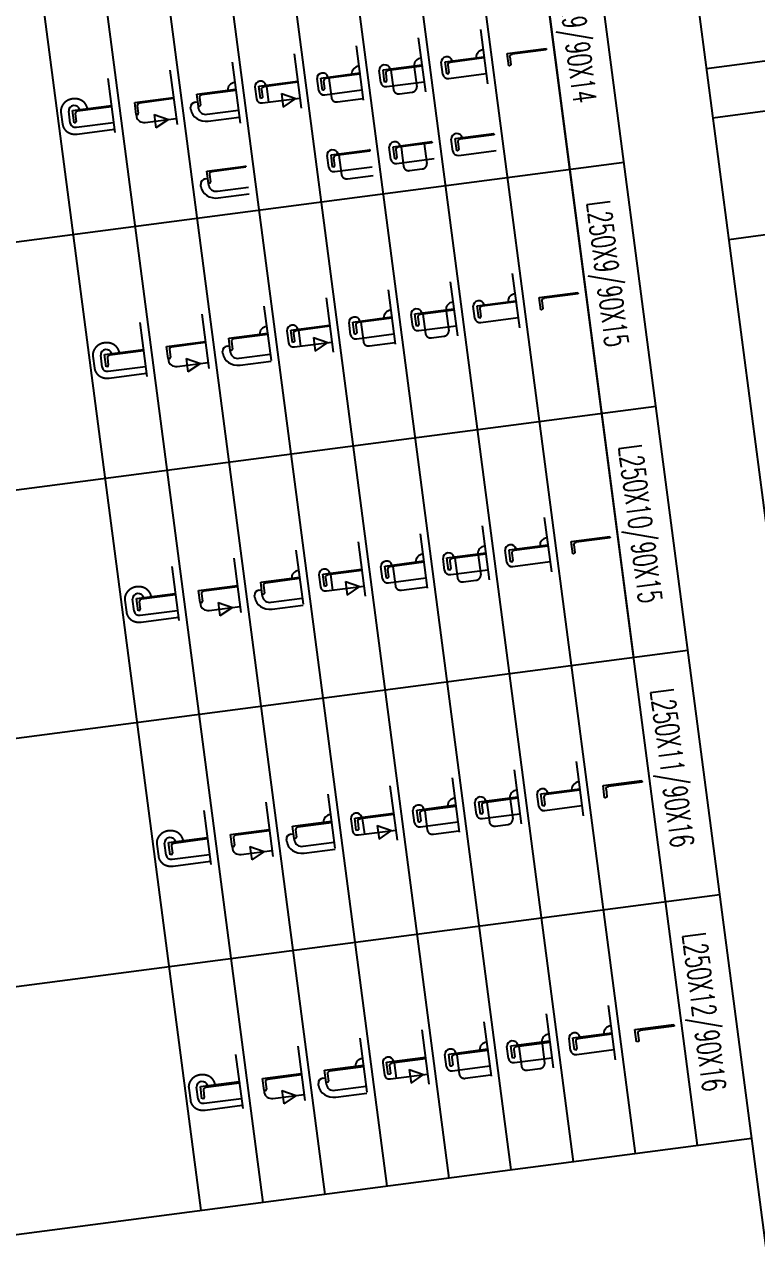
# Model space of a CAD drawing. Header units: millimetres. Extents: x -14906165 to 53546503, y 133836 to 58622790.
# Drawn here: x 41949199 to 42292300, y 41581824 to 42159505 of the extents above; entities that cross this region are included whole.
import ezdxf

# ---------------------------------------------------------------- set-up
doc = ezdxf.new("R2010")
doc.units = ezdxf.units.MM
doc.header["$LTSCALE"] = 100
doc.linetypes.add('DASHED', pattern=[8, 6, -2])
doc.layers.add('L', color=254, linetype='Continuous')
doc.layers.add('Seam', color=40, linetype='Continuous')
doc.styles.add('英文（单）', font='romans.shx', dxfattribs={"width": 0.7})

# ---------------------------------------------------------------- blocks, each defined once
blk = doc.blocks.new('L250X9+90X14')
blk.add_lwpolyline([(90, 244.5), (90, 250), (0, 250), (0, 0), (9, 0), (9, 219, -0.414214), (26, 236), (81.5, 236, 0.414214)], format="xyb", close=True)
blk = doc.blocks.new('L250X9+90X15')
blk.add_lwpolyline([(90, 243.5), (90, 250), (0, 250), (0, 0), (9, 0), (9, 218, -0.414214), (26, 235), (81.5, 235, 0.414214)], format="xyb", close=True)
blk = doc.blocks.new('L250X10+90X15')
blk.add_lwpolyline([(90, 243.5), (90, 250), (0, 250), (0, 0), (10, 0), (10, 218, -0.414214), (27, 235), (81.5, 235, 0.414214)], format="xyb", close=True)
blk = doc.blocks.new('L250X11+90X16')
blk.add_lwpolyline([(90, 242.5), (90, 250), (0, 250), (0, 0), (11, 0), (11, 217, -0.414214), (28, 234), (81.5, 234, 0.414214)], format="xyb", close=True)
blk = doc.blocks.new('L250X12+90X16')
blk.add_lwpolyline([(90, 241.5), (90, 250), (0, 250), (0, 0), (12, 0), (12, 217, -0.414214), (29, 234), (82.5, 234, 0.414214)], format="xyb", close=True)
blk = doc.blocks.new('L250X9+90X14AA3')
for p, q in [((-564986.1, 642812.9), (-564986.1, 643052.9)), ((-564986.1, 642852.9), (-565102.1, 642852.9)), ((-565111.1, 642777.9), (-565021.1, 642777.9))]:
    blk.add_line(p, q)
for centre, start, end in [((-565111.1, 642812.9), 90, 270), ((-565021.1, 642812.9), 270, 0)]:
    blk.add_arc(centre, 35, start, end)
at = {"layer": 'Seam'}
for p, q in [((-565036.1, 642939.9), (-564986.1, 643026.5)), ((-564936.1, 642939.9), (-564986.1, 643026.5)), ((-565036.1, 642939.9), (-564936.1, 642939.9))]:
    blk.add_line(p, q, dxfattribs=at)
at = {"xscale": -1, "rotation": 180}
blk.add_blockref('L250X9+90X14', (-565111.1, 643052.9), dxfattribs=at)
blk = doc.blocks.new('L250X9+90X15AA3')
for p, q in [((-563186.1, 642812.9), (-563186.1, 643052.9)), ((-563186.1, 642852.9), (-563302.1, 642852.9)), ((-563311.1, 642777.9), (-563221.1, 642777.9))]:
    blk.add_line(p, q)
for centre, start, end in [((-563311.1, 642812.9), 90, 270), ((-563221.1, 642812.9), 270, 0)]:
    blk.add_arc(centre, 35, start, end)
at = {"layer": 'Seam'}
for p, q in [((-563236.1, 642939.9), (-563186.1, 643026.5)), ((-563136.1, 642939.9), (-563186.1, 643026.5)), ((-563236.1, 642939.9), (-563136.1, 642939.9))]:
    blk.add_line(p, q, dxfattribs=at)
at = {"xscale": -1, "rotation": 180}
blk.add_blockref('L250X9+90X15', (-563311.1, 643052.9), dxfattribs=at)
blk = doc.blocks.new('L250X10+90X15AA3')
for p, q in [((-561386.1, 642812.9), (-561386.1, 643052.9)), ((-561386.1, 642852.9), (-561501.1, 642852.9)), ((-561511.1, 642777.9), (-561421.1, 642777.9))]:
    blk.add_line(p, q)
for centre, start, end in [((-561511.1, 642812.9), 90, 270), ((-561421.1, 642812.9), 270, 0)]:
    blk.add_arc(centre, 35, start, end)
at = {"layer": 'Seam'}
for p, q in [((-561436.1, 642939.9), (-561386.1, 643026.5)), ((-561336.1, 642939.9), (-561386.1, 643026.5)), ((-561436.1, 642939.9), (-561336.1, 642939.9))]:
    blk.add_line(p, q, dxfattribs=at)
at = {"xscale": -1, "rotation": 180}
blk.add_blockref('L250X10+90X15', (-561511.1, 643052.9), dxfattribs=at)
blk = doc.blocks.new('L250X11+90X16AA3')
for p, q in [((-559586.1, 642812.9), (-559586.1, 643052.9)), ((-559586.1, 642852.9), (-559700.1, 642852.9)), ((-559711.1, 642777.9), (-559621.1, 642777.9))]:
    blk.add_line(p, q)
for centre, start, end in [((-559711.1, 642812.9), 90, 270), ((-559621.1, 642812.9), 270, 0)]:
    blk.add_arc(centre, 35, start, end)
at = {"layer": 'Seam'}
for p, q in [((-559636.1, 642939.9), (-559586.1, 643026.5)), ((-559536.1, 642939.9), (-559586.1, 643026.5)), ((-559636.1, 642939.9), (-559536.1, 642939.9))]:
    blk.add_line(p, q, dxfattribs=at)
at = {"xscale": -1, "rotation": 180}
blk.add_blockref('L250X11+90X16', (-559711.1, 643052.9), dxfattribs=at)
blk = doc.blocks.new('L250X12+90X16AA3')
for p, q in [((-557786.1, 642812.9), (-557786.1, 643052.9)), ((-557786.1, 642852.9), (-557899.1, 642852.9)), ((-557911.1, 642777.9), (-557821.1, 642777.9))]:
    blk.add_line(p, q)
for centre, start, end in [((-557911.1, 642812.9), 90, 270), ((-557821.1, 642812.9), 270, 0)]:
    blk.add_arc(centre, 35, start, end)
at = {"layer": 'Seam'}
for p, q in [((-557836.1, 642939.9), (-557786.1, 643026.5)), ((-557736.1, 642939.9), (-557786.1, 643026.5)), ((-557836.1, 642939.9), (-557736.1, 642939.9))]:
    blk.add_line(p, q, dxfattribs=at)
at = {"xscale": -1, "rotation": 180}
blk.add_blockref('L250X12+90X16', (-557911.1, 643052.9), dxfattribs=at)
blk = doc.blocks.new('*U898')
for p, q in [((125, -240), (125, 0)), ((90, -275), (0, -275))]:
    blk.add_line(p, q)
for centre, radius, start, end in [((0, 0), 50, 180, 270), ((0, -240), 35, 90, 270), ((90, -240), 35, 270, 0)]:
    blk.add_arc(centre, radius, start, end)
at = {"layer": 'L'}
for p, q in [((0, -250), (0, 0)), ((0, 0), (9, 0)), ((9, 0), (9, -219)), ((26, -236), (81.5, -236)), ((90, -250), (0, -250)), ((90, -244.5), (90, -250))]:
    blk.add_line(p, q, dxfattribs=at)
for centre, radius, start, end in [((26, -219), 17, 180, 270), ((81.5, -244.5), 8.5, 360, 90)]:
    blk.add_arc(centre, radius, start, end, dxfattribs=at)
blk = doc.blocks.new('*U899')
for p, q in [((125, -240), (125, 0)), ((9, -50), (154, -50)), ((9, -200), (154, -200)), ((90, -275), (0, -275))]:
    blk.add_line(p, q)
at = {"linetype": 'DASHED'}
blk.add_line((189, -165), (189, -85), dxfattribs=at)
for centre, radius, start, end in [((0, 0), 50, 180, 270), ((0, -240), 35, 90, 270), ((90, -240), 35, 270, 0)]:
    blk.add_arc(centre, radius, start, end)
for centre, start, end in [((154, -85), 0, 90), ((154, -165), 270, 360)]:
    blk.add_arc(centre, 35, start, end, dxfattribs=at)
at = {"layer": 'L'}
for p, q in [((0, -250), (0, 0)), ((0, 0), (9, 0)), ((9, 0), (9, -219)), ((26, -236), (81.5, -236)), ((90, -250), (0, -250)), ((90, -244.5), (90, -250))]:
    blk.add_line(p, q, dxfattribs=at)
for centre, radius, start, end in [((26, -219), 17, 180, 270), ((81.5, -244.5), 8.5, 360, 90)]:
    blk.add_arc(centre, radius, start, end, dxfattribs=at)
blk = doc.blocks.new('*U900')
for p, q in [((125, -240), (125, 0)), ((9, -200), (154, -200)), ((90, -275), (0, -275))]:
    blk.add_line(p, q)
at = {"linetype": 'DASHED'}
blk.add_line((189, -165), (189, 0), dxfattribs=at)
for centre, radius, start, end in [((0, 0), 50, 180, 270), ((0, -240), 35, 90, 270), ((90, -240), 35, 270, 0)]:
    blk.add_arc(centre, radius, start, end)
blk.add_arc((154, -165), 35, 270, 360, dxfattribs=at)
at = {"layer": 'L'}
for p, q in [((0, -250), (0, 0)), ((0, 0), (9, 0)), ((9, 0), (9, -219)), ((26, -236), (81.5, -236)), ((90, -250), (0, -250)), ((90, -244.5), (90, -250))]:
    blk.add_line(p, q, dxfattribs=at)
for centre, radius, start, end in [((26, -219), 17, 180, 270), ((81.5, -244.5), 8.5, 360, 90)]:
    blk.add_arc(centre, radius, start, end, dxfattribs=at)
blk = doc.blocks.new('*U901')
for p, q in [((155, -200), (155, 0)), ((205, -200), (205, 0)), ((55, -265), (55, -250)), ((105, -250), (90, -250)), ((105, -300), (90, -300))]:
    blk.add_line(p, q)
for centre, radius, start, end in [((0, 0), 50, 180, 270), ((105, -200), 50, 270, 0), ((105, -200), 100, 270, 0), ((90, -265), 35, 180, 270)]:
    blk.add_arc(centre, radius, start, end)
at = {"layer": 'L'}
for p, q in [((0, -250), (0, 0)), ((0, 0), (9, 0)), ((9, 0), (9, -219)), ((26, -236), (81.5, -236)), ((90, -250), (0, -250)), ((90, -244.5), (90, -250))]:
    blk.add_line(p, q, dxfattribs=at)
for centre, radius, start, end in [((26, -219), 17, 180, 270), ((81.5, -244.5), 8.5, 360, 90)]:
    blk.add_arc(centre, radius, start, end, dxfattribs=at)
blk = doc.blocks.new('*U902')
for p, q in [((155, -200), (155, 0)), ((90, -250), (105, -250))]:
    blk.add_line(p, q)
blk.add_arc((105, -200), 50, 270, 0)
at = {"layer": 'L'}
for p, q in [((0, -250), (0, 0)), ((0, 0), (9, 0)), ((9, 0), (9, -219)), ((26, -236), (81.5, -236)), ((90, -250), (0, -250)), ((90, -244.5), (90, -250))]:
    blk.add_line(p, q, dxfattribs=at)
for centre, radius, start, end in [((26, -219), 17, 180, 270), ((81.5, -244.5), 8.5, 360, 90)]:
    blk.add_arc(centre, radius, start, end, dxfattribs=at)
at = {"layer": 'Seam'}
for p, q in [((105, -136.6), (155, -50)), ((155, -50), (205, -136.6)), ((105, -136.6), (205, -136.6))]:
    blk.add_line(p, q, dxfattribs=at)
blk = doc.blocks.new('*U903')
for p, q in [((125, -240), (125, 0)), ((90, -275), (0, -275))]:
    blk.add_line(p, q)
for centre, radius, start, end in [((0, 0), 50, 180, 270), ((0, -240), 35, 90, 270), ((90, -240), 35, 270, 0)]:
    blk.add_arc(centre, radius, start, end)
at = {"layer": 'L'}
for p, q in [((0, -250), (0, 0)), ((0, 0), (9, 0)), ((9, 0), (9, -218)), ((26, -235), (81.5, -235)), ((90, -250), (0, -250)), ((90, -243.5), (90, -250))]:
    blk.add_line(p, q, dxfattribs=at)
for centre, radius, start, end in [((26, -218), 17, 180, 270), ((81.5, -243.5), 8.5, 360, 90)]:
    blk.add_arc(centre, radius, start, end, dxfattribs=at)
blk = doc.blocks.new('*U904')
for p, q in [((125, -240), (125, 0)), ((9, -50), (154, -50)), ((9, -200), (154, -200)), ((90, -275), (0, -275))]:
    blk.add_line(p, q)
at = {"linetype": 'DASHED'}
blk.add_line((189, -165), (189, -85), dxfattribs=at)
for centre, radius, start, end in [((0, 0), 50, 180, 270), ((0, -240), 35, 90, 270), ((90, -240), 35, 270, 0)]:
    blk.add_arc(centre, radius, start, end)
for centre, start, end in [((154, -85), 0, 90), ((154, -165), 270, 360)]:
    blk.add_arc(centre, 35, start, end, dxfattribs=at)
at = {"layer": 'L'}
for p, q in [((0, -250), (0, 0)), ((0, 0), (9, 0)), ((9, 0), (9, -218)), ((26, -235), (81.5, -235)), ((90, -250), (0, -250)), ((90, -243.5), (90, -250))]:
    blk.add_line(p, q, dxfattribs=at)
for centre, radius, start, end in [((26, -218), 17, 180, 270), ((81.5, -243.5), 8.5, 360, 90)]:
    blk.add_arc(centre, radius, start, end, dxfattribs=at)
blk = doc.blocks.new('*U905')
for p, q in [((125, -240), (125, 0)), ((9, -200), (154, -200)), ((90, -275), (0, -275))]:
    blk.add_line(p, q)
at = {"linetype": 'DASHED'}
blk.add_line((189, -165), (189, 0), dxfattribs=at)
for centre, radius, start, end in [((0, 0), 50, 180, 270), ((0, -240), 35, 90, 270), ((90, -240), 35, 270, 0)]:
    blk.add_arc(centre, radius, start, end)
blk.add_arc((154, -165), 35, 270, 360, dxfattribs=at)
at = {"layer": 'L'}
for p, q in [((0, -250), (0, 0)), ((0, 0), (9, 0)), ((9, 0), (9, -218)), ((26, -235), (81.5, -235)), ((90, -250), (0, -250)), ((90, -243.5), (90, -250))]:
    blk.add_line(p, q, dxfattribs=at)
for centre, radius, start, end in [((26, -218), 17, 180, 270), ((81.5, -243.5), 8.5, 360, 90)]:
    blk.add_arc(centre, radius, start, end, dxfattribs=at)
blk = doc.blocks.new('*U906')
for p, q in [((155, -200), (155, 0)), ((205, -200), (205, 0)), ((55, -265), (55, -250)), ((105, -250), (90, -250)), ((105, -300), (90, -300))]:
    blk.add_line(p, q)
for centre, radius, start, end in [((0, 0), 50, 180, 270), ((105, -200), 50, 270, 0), ((105, -200), 100, 270, 0), ((90, -265), 35, 180, 270)]:
    blk.add_arc(centre, radius, start, end)
at = {"layer": 'L'}
for p, q in [((0, -250), (0, 0)), ((0, 0), (9, 0)), ((9, 0), (9, -218)), ((26, -235), (81.5, -235)), ((90, -250), (0, -250)), ((90, -243.5), (90, -250))]:
    blk.add_line(p, q, dxfattribs=at)
for centre, radius, start, end in [((26, -218), 17, 180, 270), ((81.5, -243.5), 8.5, 360, 90)]:
    blk.add_arc(centre, radius, start, end, dxfattribs=at)
blk = doc.blocks.new('*U907')
for p, q in [((155, -200), (155, 0)), ((90, -250), (105, -250))]:
    blk.add_line(p, q)
blk.add_arc((105, -200), 50, 270, 0)
at = {"layer": 'L'}
for p, q in [((0, -250), (0, 0)), ((9, 0), (9, -218)), ((26, -235), (81.5, -235)), ((90, -250), (0, -250)), ((90, -243.5), (90, -250))]:
    blk.add_line(p, q, dxfattribs=at)
for centre, radius, start, end in [((26, -218), 17, 180, 270), ((81.5, -243.5), 8.5, 360, 90)]:
    blk.add_arc(centre, radius, start, end, dxfattribs=at)
at = {"layer": 'Seam'}
for p, q in [((105, -136.6), (155, -50)), ((155, -50), (205, -136.6)), ((105, -136.6), (205, -136.6))]:
    blk.add_line(p, q, dxfattribs=at)
blk = doc.blocks.new('*U908')
for p, q in [((125, -240), (125, 0)), ((90, -275), (0, -275))]:
    blk.add_line(p, q)
for centre, radius, start, end in [((0, 0), 50, 180, 270), ((0, -240), 35, 90, 270), ((90, -240), 35, 270, 0)]:
    blk.add_arc(centre, radius, start, end)
at = {"layer": 'L'}
for p, q in [((0, -250), (0, 0)), ((0, 0), (10, 0)), ((10, 0), (10, -218)), ((27, -235), (81.5, -235)), ((90, -250), (0, -250)), ((90, -243.5), (90, -250))]:
    blk.add_line(p, q, dxfattribs=at)
for centre, radius, start, end in [((27, -218), 17, 180, 270), ((81.5, -243.5), 8.5, 360, 90)]:
    blk.add_arc(centre, radius, start, end, dxfattribs=at)
blk = doc.blocks.new('*U909')
for p, q in [((125, -240), (125, 0)), ((10, -50), (155, -50)), ((10, -200), (155, -200)), ((90, -275), (0, -275))]:
    blk.add_line(p, q)
at = {"linetype": 'DASHED'}
blk.add_line((190, -165), (190, -85), dxfattribs=at)
for centre, radius, start, end in [((0, 0), 50, 180, 270), ((0, -240), 35, 90, 270), ((90, -240), 35, 270, 0)]:
    blk.add_arc(centre, radius, start, end)
for centre, start, end in [((155, -85), 0, 90), ((155, -165), 270, 360)]:
    blk.add_arc(centre, 35, start, end, dxfattribs=at)
at = {"layer": 'L'}
for p, q in [((0, -250), (0, 0)), ((0, 0), (10, 0)), ((10, 0), (10, -218)), ((27, -235), (81.5, -235)), ((90, -250), (0, -250)), ((90, -243.5), (90, -250))]:
    blk.add_line(p, q, dxfattribs=at)
for centre, radius, start, end in [((27, -218), 17, 180, 270), ((81.5, -243.5), 8.5, 360, 90)]:
    blk.add_arc(centre, radius, start, end, dxfattribs=at)
blk = doc.blocks.new('*U910')
for p, q in [((125, -240), (125, 0)), ((10, -200), (155, -200)), ((90, -275), (0, -275))]:
    blk.add_line(p, q)
at = {"linetype": 'DASHED'}
blk.add_line((190, -165), (190, 0), dxfattribs=at)
for centre, radius, start, end in [((0, 0), 50, 180, 270), ((0, -240), 35, 90, 270), ((90, -240), 35, 270, 0)]:
    blk.add_arc(centre, radius, start, end)
blk.add_arc((155, -165), 35, 270, 360, dxfattribs=at)
at = {"layer": 'L'}
for p, q in [((0, -250), (0, 0)), ((0, 0), (10, 0)), ((10, 0), (10, -218)), ((27, -235), (81.5, -235)), ((90, -250), (0, -250)), ((90, -243.5), (90, -250))]:
    blk.add_line(p, q, dxfattribs=at)
for centre, radius, start, end in [((27, -218), 17, 180, 270), ((81.5, -243.5), 8.5, 360, 90)]:
    blk.add_arc(centre, radius, start, end, dxfattribs=at)
blk = doc.blocks.new('*U911')
for p, q in [((155, -200), (155, 0)), ((205, -200), (205, 0)), ((55, -265), (55, -250)), ((105, -250), (90, -250)), ((105, -300), (90, -300))]:
    blk.add_line(p, q)
for centre, radius, start, end in [((0, 0), 50, 180, 270), ((105, -200), 50, 270, 0), ((105, -200), 100, 270, 0), ((90, -265), 35, 180, 270)]:
    blk.add_arc(centre, radius, start, end)
at = {"layer": 'L'}
for p, q in [((0, -250), (0, 0)), ((0, 0), (10, 0)), ((10, 0), (10, -218)), ((27, -235), (81.5, -235)), ((90, -250), (0, -250)), ((90, -243.5), (90, -250))]:
    blk.add_line(p, q, dxfattribs=at)
for centre, radius, start, end in [((27, -218), 17, 180, 270), ((81.5, -243.5), 8.5, 360, 90)]:
    blk.add_arc(centre, radius, start, end, dxfattribs=at)
blk = doc.blocks.new('*U912')
for p, q in [((155, -200), (155, 0)), ((90, -250), (105, -250))]:
    blk.add_line(p, q)
blk.add_arc((105, -200), 50, 270, 0)
at = {"layer": 'L'}
for p, q in [((0, -250), (0, 0)), ((0, 0), (10, 0)), ((10, 0), (10, -218)), ((27, -235), (81.5, -235)), ((90, -250), (0, -250)), ((90, -243.5), (90, -250))]:
    blk.add_line(p, q, dxfattribs=at)
for centre, radius, start, end in [((27, -218), 17, 180, 270), ((81.5, -243.5), 8.5, 360, 90)]:
    blk.add_arc(centre, radius, start, end, dxfattribs=at)
at = {"layer": 'Seam'}
for p, q in [((105, -136.6), (155, -50)), ((155, -50), (205, -136.6)), ((105, -136.6), (205, -136.6))]:
    blk.add_line(p, q, dxfattribs=at)
blk = doc.blocks.new('*U396')
for p, q in [((125, -240), (125, 0)), ((90, -275), (0, -275))]:
    blk.add_line(p, q)
for centre, radius, start, end in [((0, 0), 50, 180, 270), ((0, -240), 35, 90, 270), ((90, -240), 35, 270, 0)]:
    blk.add_arc(centre, radius, start, end)
at = {"layer": 'L'}
for p, q in [((0, -250), (0, 0)), ((0, 0), (11, 0)), ((11, 0), (11, -217)), ((28, -234), (81.5, -234)), ((90, -250), (0, -250)), ((90, -242.5), (90, -250))]:
    blk.add_line(p, q, dxfattribs=at)
for centre, radius, start, end in [((28, -217), 17, 180, 270), ((81.5, -242.5), 8.5, 360, 90)]:
    blk.add_arc(centre, radius, start, end, dxfattribs=at)
blk = doc.blocks.new('*U395')
for p, q in [((125, -240), (125, 0)), ((11, -50), (156, -50)), ((11, -200), (156, -200)), ((90, -275), (0, -275))]:
    blk.add_line(p, q)
at = {"linetype": 'DASHED'}
blk.add_line((191, -165), (191, -85), dxfattribs=at)
for centre, radius, start, end in [((0, 0), 50, 180, 270), ((0, -240), 35, 90, 270), ((90, -240), 35, 270, 0)]:
    blk.add_arc(centre, radius, start, end)
for centre, start, end in [((156, -85), 0, 90), ((156, -165), 270, 0)]:
    blk.add_arc(centre, 35, start, end, dxfattribs=at)
at = {"layer": 'L'}
for p, q in [((0, -250), (0, 0)), ((0, 0), (11, 0)), ((11, 0), (11, -217)), ((28, -234), (81.5, -234)), ((90, -250), (0, -250)), ((90, -242.5), (90, -250))]:
    blk.add_line(p, q, dxfattribs=at)
for centre, radius, start, end in [((28, -217), 17, 180, 270), ((81.5, -242.5), 8.5, 360, 90)]:
    blk.add_arc(centre, radius, start, end, dxfattribs=at)
blk = doc.blocks.new('*U394')
for p, q in [((125, -240), (125, 0)), ((11, -200), (156, -200)), ((90, -275), (0, -275))]:
    blk.add_line(p, q)
at = {"linetype": 'DASHED'}
blk.add_line((191, -165), (191, 0), dxfattribs=at)
for centre, radius, start, end in [((0, 0), 50, 180, 270), ((0, -240), 35, 90, 270), ((90, -240), 35, 270, 0)]:
    blk.add_arc(centre, radius, start, end)
blk.add_arc((156, -165), 35, 270, 0, dxfattribs=at)
at = {"layer": 'L'}
for p, q in [((0, -250), (0, 0)), ((0, 0), (11, 0)), ((11, 0), (11, -217)), ((28, -234), (81.5, -234)), ((90, -250), (0, -250)), ((90, -242.5), (90, -250))]:
    blk.add_line(p, q, dxfattribs=at)
for centre, radius, start, end in [((28, -217), 17, 180, 270), ((81.5, -242.5), 8.5, 360, 90)]:
    blk.add_arc(centre, radius, start, end, dxfattribs=at)
blk = doc.blocks.new('*U392')
for p, q in [((155, -200), (155, 0)), ((205, -200), (205, 0)), ((55, -265), (55, -250)), ((105, -250), (90, -250)), ((105, -300), (90, -300))]:
    blk.add_line(p, q)
for centre, radius, start, end in [((0, 0), 50, 180, 270), ((105, -200), 50, 270, 0), ((105, -200), 100, 270, 0), ((90, -265), 35, 180, 270)]:
    blk.add_arc(centre, radius, start, end)
at = {"layer": 'L'}
for p, q in [((0, -250), (0, 0)), ((0, 0), (11, 0)), ((11, 0), (11, -217)), ((28, -234), (81.5, -234)), ((90, -250), (0, -250)), ((90, -242.5), (90, -250))]:
    blk.add_line(p, q, dxfattribs=at)
for centre, radius, start, end in [((28, -217), 17, 180, 270), ((81.5, -242.5), 8.5, 360, 90)]:
    blk.add_arc(centre, radius, start, end, dxfattribs=at)
blk = doc.blocks.new('*U393')
for p, q in [((155, -200), (155, 0)), ((90, -250), (105, -250))]:
    blk.add_line(p, q)
blk.add_arc((105, -200), 50, 270, 0)
at = {"layer": 'L'}
for p, q in [((0, -250), (0, 0)), ((0, 0), (11, 0)), ((11, 0), (11, -217)), ((28, -234), (81.5, -234)), ((90, -250), (0, -250)), ((90, -242.5), (90, -250))]:
    blk.add_line(p, q, dxfattribs=at)
for centre, radius, start, end in [((28, -217), 17, 180, 270), ((81.5, -242.5), 8.5, 360, 90)]:
    blk.add_arc(centre, radius, start, end, dxfattribs=at)
at = {"layer": 'Seam'}
for p, q in [((105, -136.6), (155, -50)), ((155, -50), (205, -136.6)), ((105, -136.6), (205, -136.6))]:
    blk.add_line(p, q, dxfattribs=at)
blk = doc.blocks.new('*U402')
for p, q in [((125, -240), (125, 0)), ((90, -275), (0, -275))]:
    blk.add_line(p, q)
for centre, radius, start, end in [((0, 0), 50, 180, 270), ((0, -240), 35, 90, 270), ((90, -240), 35, 270, 0)]:
    blk.add_arc(centre, radius, start, end)
at = {"layer": 'L'}
for p, q in [((0, -250), (0, 0)), ((0, 0), (12, 0)), ((12, 0), (12, -217)), ((29, -234), (82.5, -234)), ((90, -250), (0, -250)), ((90, -241.5), (90, -250))]:
    blk.add_line(p, q, dxfattribs=at)
for centre, radius, start, end in [((29, -217), 17, 180, 270), ((82.5, -241.5), 7.5, 360, 90)]:
    blk.add_arc(centre, radius, start, end, dxfattribs=at)
blk = doc.blocks.new('*U401')
for p, q in [((125, -240), (125, 0)), ((12, -50), (157, -50)), ((12, -200), (157, -200)), ((90, -275), (0, -275))]:
    blk.add_line(p, q)
at = {"linetype": 'DASHED'}
blk.add_line((192, -165), (192, -85), dxfattribs=at)
for centre, radius, start, end in [((0, 0), 50, 180, 270), ((0, -240), 35, 90, 270), ((90, -240), 35, 270, 0)]:
    blk.add_arc(centre, radius, start, end)
for centre, start, end in [((157, -85), 0, 90), ((157, -165), 270, 0)]:
    blk.add_arc(centre, 35, start, end, dxfattribs=at)
at = {"layer": 'L'}
for p, q in [((0, -250), (0, 0)), ((0, 0), (12, 0)), ((12, 0), (12, -217)), ((29, -234), (82.5, -234)), ((90, -250), (0, -250)), ((90, -241.5), (90, -250))]:
    blk.add_line(p, q, dxfattribs=at)
for centre, radius, start, end in [((29, -217), 17, 180, 270), ((82.5, -241.5), 7.5, 360, 90)]:
    blk.add_arc(centre, radius, start, end, dxfattribs=at)
blk = doc.blocks.new('*U400')
for p, q in [((125, -240), (125, 0)), ((12, -200), (157, -200)), ((90, -275), (0, -275))]:
    blk.add_line(p, q)
at = {"linetype": 'DASHED'}
blk.add_line((192, -165), (192, 0), dxfattribs=at)
for centre, radius, start, end in [((0, 0), 50, 180, 270), ((0, -240), 35, 90, 270), ((90, -240), 35, 270, 0)]:
    blk.add_arc(centre, radius, start, end)
blk.add_arc((157, -165), 35, 270, 0, dxfattribs=at)
at = {"layer": 'L'}
for p, q in [((0, -250), (0, 0)), ((0, 0), (12, 0)), ((12, 0), (12, -217)), ((29, -234), (82.5, -234)), ((90, -250), (0, -250)), ((90, -241.5), (90, -250))]:
    blk.add_line(p, q, dxfattribs=at)
for centre, radius, start, end in [((29, -217), 17, 180, 270), ((82.5, -241.5), 7.5, 360, 90)]:
    blk.add_arc(centre, radius, start, end, dxfattribs=at)
blk = doc.blocks.new('*U398')
for p, q in [((155, -200), (155, 0)), ((205, -200), (205, 0)), ((55, -265), (55, -250)), ((105, -250), (90, -250)), ((105, -300), (90, -300))]:
    blk.add_line(p, q)
for centre, radius, start, end in [((0, 0), 50, 180, 270), ((105, -200), 50, 270, 0), ((105, -200), 100, 270, 0), ((90, -265), 35, 180, 270)]:
    blk.add_arc(centre, radius, start, end)
at = {"layer": 'L'}
for p, q in [((0, -250), (0, 0)), ((0, 0), (12, 0)), ((12, 0), (12, -217)), ((29, -234), (82.5, -234)), ((90, -250), (0, -250)), ((90, -241.5), (90, -250))]:
    blk.add_line(p, q, dxfattribs=at)
for centre, radius, start, end in [((29, -217), 17, 180, 270), ((82.5, -241.5), 7.5, 360, 90)]:
    blk.add_arc(centre, radius, start, end, dxfattribs=at)
blk = doc.blocks.new('*U399')
for p, q in [((155, -200), (155, 0)), ((90, -250), (105, -250))]:
    blk.add_line(p, q)
blk.add_arc((105, -200), 50, 270, 0)
at = {"layer": 'L'}
for p, q in [((0, -250), (0, 0)), ((0, 0), (12, 0)), ((12, 0), (12, -217)), ((29, -234), (82.5, -234)), ((90, -250), (0, -250)), ((90, -241.5), (90, -250))]:
    blk.add_line(p, q, dxfattribs=at)
for centre, radius, start, end in [((29, -217), 17, 180, 270), ((82.5, -241.5), 7.5, 360, 90)]:
    blk.add_arc(centre, radius, start, end, dxfattribs=at)
at = {"layer": 'Seam'}
for p, q in [((105, -136.4), (155, -49.8)), ((155, -49.8), (205, -136.4)), ((105, -136.4), (205, -136.4))]:
    blk.add_line(p, q, dxfattribs=at)
blk = doc.blocks.new('*U934')
for p, q in [((125, -240), (125, 0)), ((90, -275), (0, -275))]:
    blk.add_line(p, q)
at = {"linetype": 'DASHED'}
for p, q in [((175, -240), (175, 0)), ((0, -325), (90, -325))]:
    blk.add_line(p, q, dxfattribs=at)
for centre, start, end in [((0, -240), 90, 270), ((90, -240), 270, 0)]:
    blk.add_arc(centre, 85, start, end, dxfattribs=at)
for centre, start, end in [((0, -240), 90, 270), ((90, -240), 270, 0)]:
    blk.add_arc(centre, 35, start, end)
at = {"layer": 'L'}
for p, q in [((0, -250), (0, 0)), ((0, 0), (9, 0)), ((9, 0), (9, -219)), ((26, -236), (81.5, -236)), ((90, -250), (0, -250)), ((90, -244.5), (90, -250))]:
    blk.add_line(p, q, dxfattribs=at)
for centre, radius, start, end in [((26, -219), 17, 180, 270), ((81.5, -244.5), 8.5, 360, 90)]:
    blk.add_arc(centre, radius, start, end, dxfattribs=at)
blk = doc.blocks.new('*U935')
for p, q in [((125, -240), (125, 0)), ((90, -275), (0, -275))]:
    blk.add_line(p, q)
at = {"linetype": 'DASHED'}
for p, q in [((175, -240), (175, 0)), ((0, -325), (90, -325))]:
    blk.add_line(p, q, dxfattribs=at)
for centre, start, end in [((0, -240), 90, 270), ((90, -240), 270, 0)]:
    blk.add_arc(centre, 85, start, end, dxfattribs=at)
for centre, start, end in [((0, -240), 90, 270), ((90, -240), 270, 0)]:
    blk.add_arc(centre, 35, start, end)
at = {"layer": 'L'}
for p, q in [((0, -250), (0, 0)), ((0, 0), (9, 0)), ((9, 0), (9, -218)), ((26, -235), (81.5, -235)), ((90, -250), (0, -250)), ((90, -243.5), (90, -250))]:
    blk.add_line(p, q, dxfattribs=at)
for centre, radius, start, end in [((26, -218), 17, 180, 270), ((81.5, -243.5), 8.5, 360, 90)]:
    blk.add_arc(centre, radius, start, end, dxfattribs=at)
blk = doc.blocks.new('*U936')
for p, q in [((125, -240), (125, 0)), ((90, -275), (0, -275))]:
    blk.add_line(p, q)
at = {"linetype": 'DASHED'}
for p, q in [((175, -240), (175, 0)), ((0, -325), (90, -325))]:
    blk.add_line(p, q, dxfattribs=at)
for centre, start, end in [((0, -240), 90, 270), ((90, -240), 270, 0)]:
    blk.add_arc(centre, 85, start, end, dxfattribs=at)
for centre, start, end in [((0, -240), 90, 270), ((90, -240), 270, 0)]:
    blk.add_arc(centre, 35, start, end)
at = {"layer": 'L'}
for p, q in [((0, -250), (0, 0)), ((0, 0), (10, 0)), ((10, 0), (10, -218)), ((27, -235), (81.5, -235)), ((90, -250), (0, -250)), ((90, -243.5), (90, -250))]:
    blk.add_line(p, q, dxfattribs=at)
for centre, radius, start, end in [((27, -218), 17, 180, 270), ((81.5, -243.5), 8.5, 360, 90)]:
    blk.add_arc(centre, radius, start, end, dxfattribs=at)
blk = doc.blocks.new('*U587')
for p, q in [((125, -240), (125, 0)), ((90, -275), (0, -275))]:
    blk.add_line(p, q)
at = {"linetype": 'DASHED'}
for p, q in [((175, -240), (175, 0)), ((0, -325), (90, -325))]:
    blk.add_line(p, q, dxfattribs=at)
for centre, start, end in [((0, -240), 90, 270), ((90, -240), 270, 0)]:
    blk.add_arc(centre, 85, start, end, dxfattribs=at)
for centre, start, end in [((0, -240), 90, 270), ((90, -240), 270, 0)]:
    blk.add_arc(centre, 35, start, end)
at = {"layer": 'L'}
for p, q in [((0, -250), (0, 0)), ((0, 0), (11, 0)), ((11, 0), (11, -217)), ((28, -234), (81.5, -234)), ((90, -250), (0, -250)), ((90, -242.5), (90, -250))]:
    blk.add_line(p, q, dxfattribs=at)
for centre, radius, start, end in [((28, -217), 17, 180, 270), ((81.5, -242.5), 8.5, 360, 90)]:
    blk.add_arc(centre, radius, start, end, dxfattribs=at)
blk = doc.blocks.new('*U588')
for p, q in [((125, -240), (125, 0)), ((90, -275), (0, -275))]:
    blk.add_line(p, q)
at = {"linetype": 'DASHED'}
for p, q in [((175, -240), (175, 0)), ((0, -325), (90, -325))]:
    blk.add_line(p, q, dxfattribs=at)
for centre, start, end in [((0, -240), 90, 270), ((90, -240), 270, 0)]:
    blk.add_arc(centre, 85, start, end, dxfattribs=at)
for centre, start, end in [((0, -240), 90, 270), ((90, -240), 270, 0)]:
    blk.add_arc(centre, 35, start, end)
at = {"layer": 'L'}
for p, q in [((0, -250), (0, 0)), ((0, 0), (12, 0)), ((12, 0), (12, -217)), ((29, -234), (82.5, -234)), ((90, -250), (0, -250)), ((90, -241.5), (90, -250))]:
    blk.add_line(p, q, dxfattribs=at)
for centre, radius, start, end in [((29, -217), 17, 180, 270), ((82.5, -241.5), 7.5, 360, 90)]:
    blk.add_arc(centre, radius, start, end, dxfattribs=at)
blk = doc.blocks.new('*U958')
for p, q in [((125, -240), (125, 0)), ((90, -275), (0, -275))]:
    blk.add_line(p, q)
for centre, radius, start, end in [((0, 0), 1, 180, 270), ((0, -240), 35, 90, 270), ((90, -240), 35, 270, 0)]:
    blk.add_arc(centre, radius, start, end)
at = {"layer": 'L'}
for p, q in [((0, -250), (0, 0)), ((0, 0), (9, 0)), ((9, 0), (9, -219)), ((26, -236), (81.5, -236)), ((90, -250), (0, -250)), ((90, -244.5), (90, -250))]:
    blk.add_line(p, q, dxfattribs=at)
for centre, radius, start, end in [((26, -219), 17, 180, 270), ((81.5, -244.5), 8.5, 360, 90)]:
    blk.add_arc(centre, radius, start, end, dxfattribs=at)
blk = doc.blocks.new('*U959')
for p, q in [((125, -240), (125, 0)), ((9, -50), (154, -50)), ((9, -200), (154, -200)), ((90, -275), (0, -275))]:
    blk.add_line(p, q)
at = {"linetype": 'DASHED'}
blk.add_line((189, -165), (189, -85), dxfattribs=at)
for centre, radius, start, end in [((0, 0), 1, 180, 270), ((0, -240), 35, 90, 270), ((90, -240), 35, 270, 0)]:
    blk.add_arc(centre, radius, start, end)
for centre, start, end in [((154, -85), 0, 90), ((154, -165), 270, 360)]:
    blk.add_arc(centre, 35, start, end, dxfattribs=at)
at = {"layer": 'L'}
for p, q in [((0, -250), (0, 0)), ((0, 0), (9, 0)), ((9, 0), (9, -219)), ((26, -236), (81.5, -236)), ((90, -250), (0, -250)), ((90, -244.5), (90, -250))]:
    blk.add_line(p, q, dxfattribs=at)
for centre, radius, start, end in [((26, -219), 17, 180, 270), ((81.5, -244.5), 8.5, 360, 90)]:
    blk.add_arc(centre, radius, start, end, dxfattribs=at)
blk = doc.blocks.new('*U960')
for p, q in [((125, -240), (125, 0)), ((9, -200), (154, -200)), ((90, -275), (0, -275))]:
    blk.add_line(p, q)
at = {"linetype": 'DASHED'}
blk.add_line((189, -165), (189, 0), dxfattribs=at)
for centre, radius, start, end in [((0, 0), 1, 180, 270), ((0, -240), 35, 90, 270), ((90, -240), 35, 270, 0)]:
    blk.add_arc(centre, radius, start, end)
blk.add_arc((154, -165), 35, 270, 360, dxfattribs=at)
at = {"layer": 'L'}
for p, q in [((0, -250), (0, 0)), ((0, 0), (9, 0)), ((9, 0), (9, -219)), ((26, -236), (81.5, -236)), ((90, -250), (0, -250)), ((90, -244.5), (90, -250))]:
    blk.add_line(p, q, dxfattribs=at)
for centre, radius, start, end in [((26, -219), 17, 180, 270), ((81.5, -244.5), 8.5, 360, 90)]:
    blk.add_arc(centre, radius, start, end, dxfattribs=at)
blk = doc.blocks.new('*U69')
for p, q in [((155, -200), (155, 0)), ((205, -200), (205, 0)), ((55, -265), (55, -250)), ((105, -250), (90, -250)), ((105, -300), (90, -300))]:
    blk.add_line(p, q)
for centre, radius, start, end in [((0, 0), 1, 180, 270), ((105, -200), 50, 270, 0), ((105, -200), 100, 270, 0), ((90, -265), 35, 180, 270)]:
    blk.add_arc(centre, radius, start, end)
at = {"layer": 'L'}
for p, q in [((0, -250), (0, 0)), ((0, 0), (9, 0)), ((9, 0), (9, -219)), ((26, -236), (81.5, -236)), ((90, -250), (0, -250)), ((90, -244.5), (90, -250))]:
    blk.add_line(p, q, dxfattribs=at)
for centre, radius, start, end in [((26, -219), 17, 180, 270), ((81.5, -244.5), 8.5, 360, 90)]:
    blk.add_arc(centre, radius, start, end, dxfattribs=at)
blk = doc.blocks.new('绘图要素标准库V1.0 - 0416')
for p, q in [((-564811.1, 650452.9), (-564811.1, 645652.9)), ((-564451, 645652.9), (-564451, 650452.9)), ((-563551, 650452.9), (-563551, 645652.9)), ((-553411.1, 645652.9), (-567811.1, 645652.9)), ((-553411.1, 645052.9), (-567811.1, 645052.9)), ((-564211.1, 645052.9), (-564211.1, 639952.9)), ((-562411.1, 645052.9), (-562411.1, 639952.9)), ((-560611.1, 645052.9), (-560611.1, 639952.9)), ((-558811.1, 639952.9), (-558811.1, 645052.9)), ((-557011.1, 645052.9), (-557011.1, 639952.9)), ((-566911.1, 644702.9), (-560611.1, 644702.9)), ((-557011.1, 644702.9), (-566911.1, 644702.9)), ((-557011.1, 644302.9), (-566911.1, 644302.9)), ((-557011.1, 643902.9), (-566911.1, 643902.9)), ((-557011.1, 643502.9), (-566911.1, 643502.9)), ((-557011.1, 643102.9), (-566911.1, 643102.9)), ((-557011.1, 642702.9), (-566911.1, 642702.9)), ((-557011.1, 642302.9), (-566911.1, 642302.9)), ((-566911.1, 641902.9), (-557011.1, 641902.9)), ((-566911.1, 641502.9), (-557011.1, 641502.9))]:
    blk.add_line(p, q)
at = {"color": 5}
for p, q in [((-565311.1, 644252.9), (-564911.1, 644252.9)), ((-563511.1, 644252.9), (-563111.1, 644252.9)), ((-561711.1, 644252.9), (-561311.1, 644252.9)), ((-559911.1, 644252.9), (-559511.1, 644252.9)), ((-558111.1, 644252.9), (-557711.1, 644252.9)), ((-565311.1, 643852.9), (-564911.1, 643852.9)), ((-563511.1, 643852.9), (-563111.1, 643852.9)), ((-561711.1, 643852.9), (-561311.1, 643852.9)), ((-559911.1, 643852.9), (-559511.1, 643852.9)), ((-558111.1, 643852.9), (-557711.1, 643852.9)), ((-565311.1, 643452.9), (-564911.1, 643452.9)), ((-563511.1, 643452.9), (-563111.1, 643452.9)), ((-561711.1, 643452.9), (-561311.1, 643452.9)), ((-559911.1, 643452.9), (-559511.1, 643452.9)), ((-558111.1, 643452.9), (-557711.1, 643452.9)), ((-565311.1, 643052.9), (-564911.1, 643052.9)), ((-563511.1, 643052.9), (-563111.1, 643052.9)), ((-561711.1, 643052.9), (-561311.1, 643052.9)), ((-559911.1, 643052.9), (-559511.1, 643052.9)), ((-558111.1, 643052.9), (-557711.1, 643052.9)), ((-565311.1, 642652.9), (-564861.1, 642652.9)), ((-563511.1, 642652.9), (-563111.1, 642652.9)), ((-561711.1, 642652.9), (-561311.1, 642652.9)), ((-559911.1, 642652.9), (-559511.1, 642652.9)), ((-558111.1, 642652.9), (-557711.1, 642652.9)), ((-565311.1, 642252.9), (-564911.1, 642252.9)), ((-563511.1, 642252.9), (-563111.1, 642252.9)), ((-561711.1, 642252.9), (-561311.1, 642252.9)), ((-559911.1, 642252.9), (-559511.1, 642252.9)), ((-558111.1, 642252.9), (-557711.1, 642252.9)), ((-565311.1, 641852.9), (-564911.1, 641852.9)), ((-563511.1, 641852.9), (-563111.1, 641852.9)), ((-561711.1, 641852.9), (-561311.1, 641852.9)), ((-559911.1, 641852.9), (-559511.1, 641852.9)), ((-558111.1, 641852.9), (-557711.1, 641852.9))]:
    blk.add_line(p, q, dxfattribs=at)
at = {"xscale": -1, "rotation": 180}
for name, p in [('L250X9+90X14', (-565111.1, 644652.9)), ('L250X9+90X15', (-563311.1, 644652.9)), ('L250X10+90X15', (-561511.1, 644652.9)), ('L250X11+90X16', (-559711.1, 644652.9)), ('L250X12+90X16', (-557911.1, 644652.9))]:
    blk.add_blockref(name, p, dxfattribs=at)
for name, p in [('*U898', (-565111.1, 644252.9)), ('*U958', (-564544.3, 644252.9)), ('*U903', (-563311.1, 644252.9)), ('*U908', (-561511.1, 644252.9)), ('*U396', (-559711.1, 644252.9)), ('*U402', (-557911.1, 644252.9)), ('*U899', (-565111.1, 643852.9)), ('*U959', (-564544.3, 643852.9)), ('*U904', (-563311.1, 643852.9)), ('*U909', (-561511.1, 643852.9)), ('*U395', (-559711.1, 643852.9)), ('*U401', (-557911.1, 643852.9)), ('*U900', (-565111.1, 643452.9)), ('*U960', (-564544.3, 643452.9)), ('*U905', (-563311.1, 643452.9)), ('*U910', (-561511.1, 643452.9)), ('*U394', (-559711.1, 643452.9)), ('*U400', (-557911.1, 643452.9)), ('L250X9+90X14AA3', (0, 0)), ('L250X9+90X15AA3', (0, 0)), ('L250X10+90X15AA3', (0, 0)), ('L250X11+90X16AA3', (0, 0)), ('L250X12+90X16AA3', (0, 0)), ('*U901', (-565111.1, 642652.9)), ('*U69', (-564544.3, 642652.9)), ('*U906', (-563311.1, 642652.9)), ('*U911', (-561511.1, 642652.9)), ('*U392', (-559711.1, 642652.9)), ('*U398', (-557911.1, 642652.9)), ('*U902', (-565111.1, 642252.9)), ('*U907', (-563311.1, 642252.9)), ('*U912', (-561511.1, 642252.9)), ('*U393', (-559711.1, 642252.9)), ('*U399', (-557911.1, 642252.9)), ('*U934', (-565111.1, 641852.9)), ('*U935', (-563311.1, 641852.9)), ('*U936', (-561511.1, 641852.9)), ('*U587', (-559711.1, 641852.9)), ('*U588', (-557911.1, 641852.9))]:
    blk.add_blockref(name, p)
at = {"style": '英文（单）', "width": 0.7}
for s, p in [('L250X9/90X14', (-565756.4, 644781.2)), ('L250X9/90X15', (-563956.4, 644781.2)), ('L250X10/90X15', (-562156.4, 644781.2)), ('L250X11/90X16', (-560356.4, 644781.2)), ('L250X12/90X16', (-558556.4, 644781.2))]:
    blk.add_text(s, height=150, dxfattribs=at).set_placement(p)

msp = doc.modelspace()

# ---------------------------------------------------------------- block references
at = {"lineweight": 5, "xscale": 64.06802830554443, "yscale": 73.4024339265743, "zscale": 64.06802830554443, "rotation": 277.4624694947158}
msp.add_blockref('绘图要素标准库V1.0 - 0416', (-22373, 103764), dxfattribs=at)

doc.saveas('drawing.dxf')
